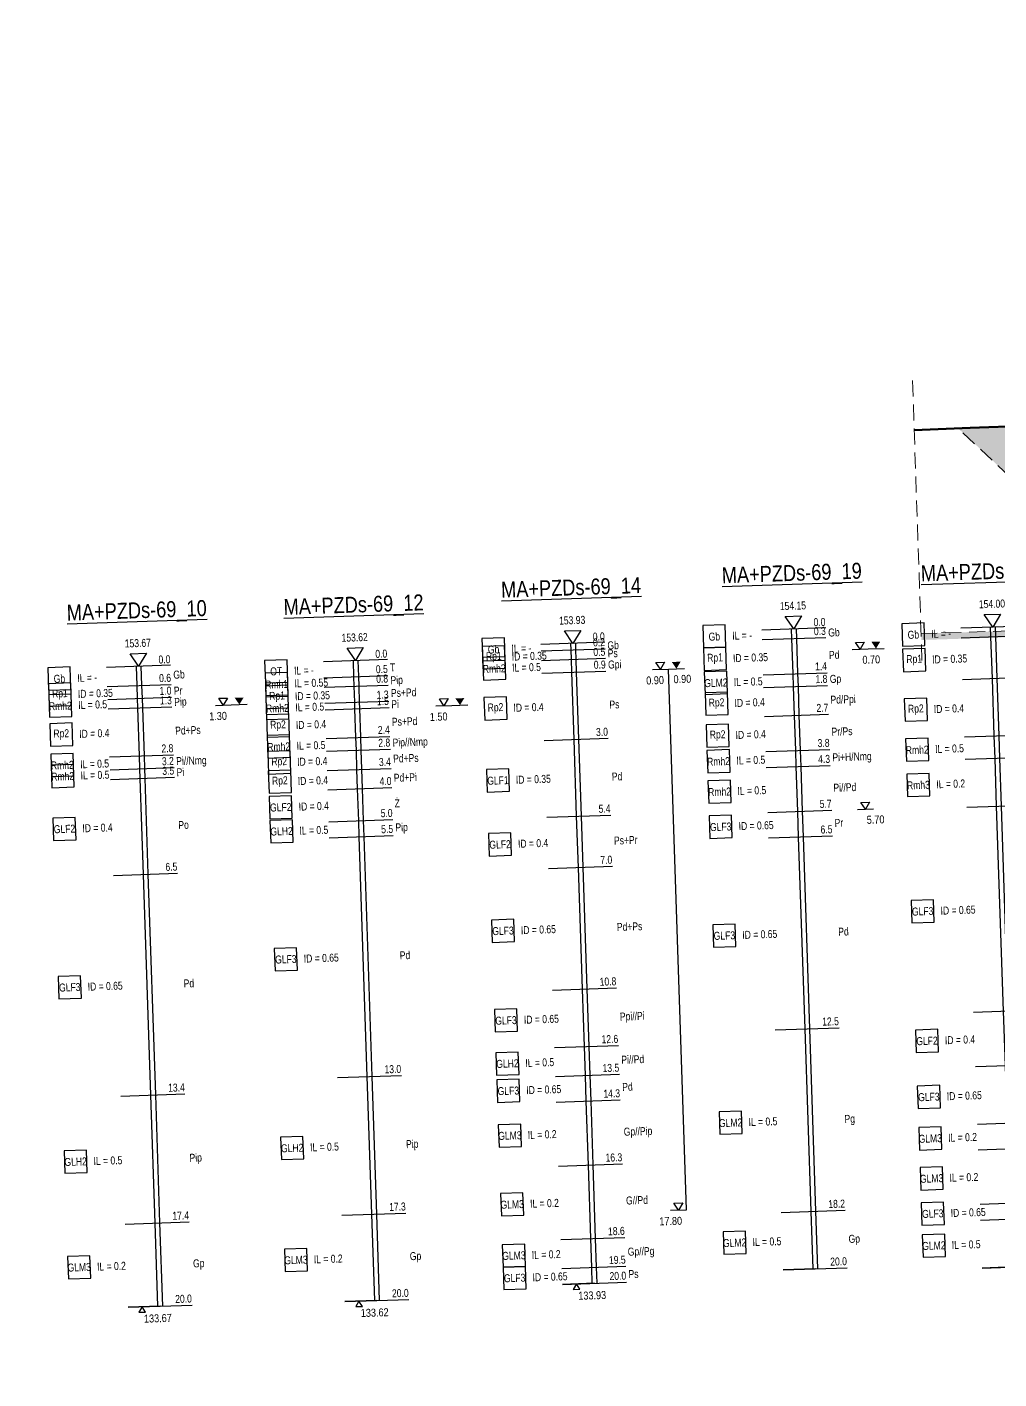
# Model space of a CAD drawing. Header units: metres. Extents: x 8395712 to 9795150, y 4166577 to 5794892.
# Drawn here: x 8418082.5 to 8418112.87, y 5772583.03 to 5772625.25 of the extents above; entities that cross this region are included whole.
import ezdxf
from ezdxf.enums import TextEntityAlignment as Align

# ---------------------------------------------------------------- set-up
doc = ezdxf.new("R2010")
doc.units = ezdxf.units.M
doc.linetypes.add('DASHED', pattern=[0.75, 0.5, -0.25])
for name, color, linetype in [('0-T', 7, 'Continuous'), ('00FunGeo-L', 7, 'Continuous'), ('00FunGeo-T', 7, 'Continuous')]:
    doc.layers.add(name, color=color, linetype=linetype)
for name, color, linetype, lineweight in [('AII_M_geologia', 1, 'Continuous', 25), ('AII_M_kreskowanie', 8, 'Continuous', 0), ('AII_M_odwodnienie', 8, 'Continuous', 9), ('AII_M_opisy wymiary', 1, 'Continuous', 25), ('AII_M_roboty ziemne wykopy', 9, 'DASHED', 18), ('AII_M_teren istniejacy', 94, 'DASHED', 18), ('G_ProfilPodluznyKrzywa', 1, 'Continuous', 50)]:
    doc.layers.add(name, color=color, linetype=linetype, lineweight=lineweight)
doc.styles.add('CDMSTYLE', font='CDMSIMPL.shx', dxfattribs={"width": 0.7, "bigfont": 'CDMBIGPL.shx'})

# ---------------------------------------------------------------- blocks, each defined once
blk = doc.blocks.new('POZ_ODW_G')
at = {"layer": '0-T', "color": 6, "linetype": 'Continuous', "lineweight": 25, "flags": 128}
blk.add_lwpolyline([(3.24, 4.99), (0, 0), (-3.11, 4.99)], close=True, dxfattribs=at)
blk = doc.blocks.new('00BstOdwiert')
at = {"color": 3, "linetype": 'Continuous', "lineweight": 25, "style": 'CDMSTYLE', "width": 0.85}
blk.add_attdef('NUMER', text='', height=5, dxfattribs=at).set_placement((0, 15), align=Align.CENTER)
at = {"color": 0, "linetype": 'Continuous', "lineweight": 25, "style": 'CDMSTYLE', "width": 0.85, "flags": 1}
for tag, p in [('IDODW', (0, 9.01)), ('JEDRYSODW', (0, 4.53))]:
    blk.add_attdef(tag, text='', height=2.5, dxfattribs=at).set_placement(p, align=Align.CENTER)
blk = doc.blocks.new('ODW_POZ_N')
at = {"layer": '0-T', "color": 0, "linetype": 'Continuous', "lineweight": 25}
blk.add_line((-5, 0), (0, 0), dxfattribs=at)
at = {"layer": '0-T', "color": 6, "linetype": 'Continuous', "lineweight": 25, "flags": 128}
blk.add_lwpolyline([(-3.85, 2.16), (-1.09, 2.16), (-2.5, 0)], close=True, dxfattribs=at)
at = {"layer": '0-T', "color": 0, "linetype": 'Continuous', "lineweight": 25, "style": 'CDMSTYLE', "width": 0.85}
blk.add_attdef('00.0', text='', height=2.5, dxfattribs=at).set_placement((-1.5, -4.62), align=Align.RIGHT)
blk = doc.blocks.new('ODW_POZ_U')
at = {"layer": '0-T', "linetype": 'Continuous'}
blk.add_hatch(color=9, dxfattribs=at).paths.add_polyline_path([(1.15, 2.16), (2.5, 0), (3.91, 2.16)])
at = {"layer": '0-T', "color": 0, "linetype": 'Continuous'}
blk.add_line((0, 0), (5, 0), dxfattribs=at)
at = {"layer": '0-T', "color": 0, "linetype": 'Continuous', "style": 'CDMSTYLE', "width": 0.85}
blk.add_attdef('00.0', (1.5, -4.5), '', height=2.5, dxfattribs=at)
blk = doc.blocks.new('odwiert_19')
at = {"layer": '00FunGeo-T', "color": 6, "linetype": 'Continuous', "lineweight": 25, "elevation": 0}
for points in [[(-2.835, -0.5), (-2.135, -0.5), (-2.135, 0.2), (-2.835, 0.2)], [(-2.835, -1.2), (-2.135, -1.2), (-2.135, -0.5), (-2.835, -0.5)], [(-2.835, -1.95), (-2.135, -1.95), (-2.135, -1.25), (-2.835, -1.25)], [(-2.835, -2.6), (-2.135, -2.6), (-2.135, -1.9), (-2.835, -1.9)], [(-2.835, -3.6), (-2.135, -3.6), (-2.135, -2.9), (-2.835, -2.9)], [(-2.835, -4.4), (-2.135, -4.4), (-2.135, -3.7), (-2.835, -3.7)], [(-2.835, -5.35), (-2.135, -5.35), (-2.135, -4.65), (-2.835, -4.65)], [(-2.835, -6.45), (-2.135, -6.45), (-2.135, -5.75), (-2.835, -5.75)], [(-2.835, -9.85), (-2.135, -9.85), (-2.135, -9.15), (-2.835, -9.15)], [(-2.835, -15.7), (-2.135, -15.7), (-2.135, -15), (-2.835, -15)], [(-2.835, -19.45), (-2.135, -19.45), (-2.135, -18.75), (-2.835, -18.75)]]:
    blk.add_lwpolyline(points, close=True, dxfattribs=at)
for points in [[(1, 0), (-1, 0)], [(-0.075, 0), (-0.075, -0.3)], [(0.075, 0), (0.075, -0.3)], [(-1, -0.3), (1, -0.3)], [(-0.075, -0.3), (-0.075, -1.4)], [(0.075, -0.3), (0.075, -1.4)], [(-1, -1.4), (1, -1.4)], [(-0.075, -1.4), (-0.075, -1.8)], [(0.075, -1.4), (0.075, -1.8)], [(-1, -1.8), (1, -1.8)], [(-0.075, -1.8), (-0.075, -2.7)], [(0.075, -1.8), (0.075, -2.7)], [(-1, -2.7), (1, -2.7)], [(-0.075, -2.7), (-0.075, -3.8)], [(0.075, -2.7), (0.075, -3.8)], [(-1, -3.8), (1, -3.8)], [(-0.075, -3.8), (-0.075, -4.3)], [(0.075, -3.8), (0.075, -4.3)], [(-1, -4.3), (1, -4.3)], [(-0.075, -4.3), (-0.075, -5.7)], [(0.075, -4.3), (0.075, -5.7)], [(-1, -5.7), (1, -5.7)], [(-0.075, -5.7), (-0.075, -6.5)], [(0.075, -5.7), (0.075, -6.5)], [(-1, -6.5), (1, -6.5)], [(-0.075, -6.5), (-0.075, -12.5)], [(0.075, -6.5), (0.075, -12.5)], [(-1, -12.5), (1, -12.5)], [(-0.075, -12.5), (-0.075, -18.2)], [(0.075, -12.5), (0.075, -18.2)], [(-1, -18.2), (1, -18.2)], [(-0.075, -18.2), (-0.075, -20)], [(0.075, -18.2), (0.075, -20)], [(-1, -20), (1, -20)], [(0, -20), (-1, -20)]]:
    blk.add_lwpolyline(points, dxfattribs=at)
at = {"layer": '00FunGeo-T', "color": 6, "linetype": 'ByBlock', "lineweight": 25}
ref = blk.add_blockref('00BstOdwiert', (0, 0), dxfattribs=dict(at, xscale=0.09999999999999999, yscale=0.09999999999999999, zscale=0.09999999999999999))
ref.add_attrib('NUMER', '%%uMA+PZDs-69_19', dxfattribs={"layer": '00FunGeo-L', "color": 6, "linetype": 'Continuous', "lineweight": 25, "height": 0.5, "style": 'CDMSTYLE', "width": 0.85}).set_placement((0, 1.5), align=Align.CENTER)
for name, p, xscale, yscale, zscale in [('POZ_ODW_G', (0, 0), 0.08000000000000002, 0.08000000000000002, 0.08000000000000002), ('ODW_POZ_U', (2.3, -0.7), 0.09999999999999999, 0.09999999999999999, 0.09999999999999999)]:
    blk.add_blockref(name, p, dxfattribs=dict(at, xscale=xscale, yscale=yscale, zscale=zscale))
ref = blk.add_blockref('ODW_POZ_N', (2.3, -0.7), dxfattribs=dict(at, xscale=0.09999999999999999, yscale=0.09999999999999999, zscale=0.09999999999999999))
ref.add_attrib('00.0', '0.70', dxfattribs={"layer": '0-T', "color": 0, "linetype": 'Continuous', "lineweight": 25, "height": 0.25, "style": 'CDMSTYLE', "width": 0.85}).set_placement((2.667, -1.162), align=Align.RIGHT)
ref = blk.add_blockref('ODW_POZ_N', (2.3, -5.7), dxfattribs=dict(at, xscale=0.09999999999999999, yscale=0.09999999999999999, zscale=0.09999999999999999))
ref.add_attrib('00.0', '5.70', dxfattribs={"layer": '0-T', "color": 0, "linetype": 'Continuous', "lineweight": 25, "height": 0.25, "style": 'CDMSTYLE', "width": 0.85}).set_placement((2.634, -6.162), align=Align.RIGHT)
at = {"layer": '00FunGeo-T', "color": 6, "linetype": 'Continuous', "lineweight": 25, "style": 'CDMSTYLE', "width": 0.8}
blk.add_text('154.15', height=0.25, dxfattribs=at).set_placement((0, 0.6), align=Align.CENTER)
for s, p in [('0.0', (1, 0.063)), ('0.3', (1, -0.217)), ('1.4', (1, -1.317)), ('1.8', (1, -1.717)), ('2.7', (1, -2.617)), ('3.8', (1, -3.717)), ('4.3', (1, -4.217)), ('5.7', (1, -5.617)), ('6.5', (1, -6.417)), ('12.5', (1, -12.417)), ('18.2', (1, -18.117)), ('20.0', (1, -19.917))]:
    blk.add_text(s, height=0.25, dxfattribs=at).set_placement(p, align=Align.RIGHT)
for s, p in [('Gb', (-2.485, -0.15)), ('Rp1', (-2.485, -0.85)), ('GLM2', (-2.485, -1.6)), ('Rp2', (-2.485, -2.25)), ('Rp2', (-2.485, -3.25)), ('Rmh2', (-2.485, -4.05)), ('Rmh2', (-2.485, -5)), ('GLF3', (-2.485, -6.1)), ('GLF3', (-2.485, -9.5)), ('GLM2', (-2.485, -15.35)), ('GLM2', (-2.485, -19.1))]:
    blk.add_text(s, height=0.25, dxfattribs=at).set_placement(p, align=Align.MIDDLE)
for s, p in [('IL = -', (-1.925, -0.15)), ('Gb', (1.075, -0.15)), ('ID = 0.35', (-1.925, -0.85)), ('Pd', (1.075, -0.85)), ('IL = 0.5', (-1.925, -1.6)), ('Gp', (1.075, -1.6)), ('ID = 0.4', (-1.925, -2.25)), ('Pd/Ppi', (1.075, -2.25)), ('ID = 0.4', (-1.925, -3.25)), ('Pr/Ps', (1.075, -3.25)), ('IL = 0.5', (-1.925, -4.05)), ('Pi+H/Nmg', (1.075, -4.05)), ('IL = 0.5', (-1.925, -5)), ('Pi//Pd', (1.075, -5)), ('ID = 0.65', (-1.925, -6.1)), ('Pr', (1.075, -6.1)), ('ID = 0.65', (-1.925, -9.5)), ('Pd', (1.075, -9.5)), ('IL = 0.5', (-1.925, -15.35)), ('Pg', (1.075, -15.35)), ('IL = 0.5', (-1.925, -19.1)), ('Gp', (1.075, -19.1))]:
    blk.add_text(s, height=0.25, dxfattribs=at).set_placement(p, align=Align.MIDDLE_LEFT)
blk = doc.blocks.new('odwiert_20')
at = {"layer": '00FunGeo-T', "color": 6, "lineweight": 25, "elevation": 0}
for points in [[(-2.835, -0.5), (-2.135, -0.5), (-2.135, 0.2), (-2.835, 0.2)], [(-2.835, -1.3), (-2.135, -1.3), (-2.135, -0.6), (-2.835, -0.6)], [(-2.835, -2.85), (-2.135, -2.85), (-2.135, -2.15), (-2.835, -2.15)], [(-2.835, -4.1), (-2.135, -4.1), (-2.135, -3.4), (-2.835, -3.4)], [(-2.835, -5.2), (-2.135, -5.2), (-2.135, -4.5), (-2.835, -4.5)], [(-2.835, -9.15), (-2.135, -9.15), (-2.135, -8.45), (-2.835, -8.45)], [(-2.835, -13.2), (-2.135, -13.2), (-2.135, -12.5), (-2.835, -12.5)], [(-2.835, -14.95), (-2.135, -14.95), (-2.135, -14.25), (-2.835, -14.25)], [(-2.835, -16.25), (-2.135, -16.25), (-2.135, -15.55), (-2.835, -15.55)], [(-2.835, -17.5), (-2.135, -17.5), (-2.135, -16.8), (-2.835, -16.8)], [(-2.835, -18.6), (-2.135, -18.6), (-2.135, -17.9), (-2.835, -17.9)], [(-2.835, -19.6), (-2.135, -19.6), (-2.135, -18.9), (-2.835, -18.9)]]:
    blk.add_lwpolyline(points, close=True, dxfattribs=at)
for points in [[(1, 0), (-1, 0)], [(-0.075, 0), (-0.075, -0.3)], [(0.075, 0), (0.075, -0.3)], [(-1, -0.3), (1, -0.3)], [(-0.075, -0.3), (-0.075, -1.6)], [(0.075, -0.3), (0.075, -1.6)], [(-1, -1.6), (1, -1.6)], [(-0.075, -1.6), (-0.075, -3.4)], [(0.075, -1.6), (0.075, -3.4)], [(-1, -3.4), (1, -3.4)], [(-0.075, -3.4), (-0.075, -4.1)], [(0.075, -3.4), (0.075, -4.1)], [(-1, -4.1), (1, -4.1)], [(-0.075, -4.1), (-0.075, -5.6)], [(0.075, -4.1), (0.075, -5.6)], [(-1, -5.6), (1, -5.6)], [(-0.075, -5.6), (-0.075, -12)], [(0.075, -5.6), (0.075, -12)], [(-1, -12), (1, -12)], [(-0.075, -12), (-0.075, -13.7)], [(0.075, -12), (0.075, -13.7)], [(-1, -13.7), (1, -13.7)], [(-0.075, -13.7), (-0.075, -15.5)], [(0.075, -13.7), (0.075, -15.5)], [(-1, -15.5), (1, -15.5)], [(-0.075, -15.5), (-0.075, -16.3)], [(0.075, -15.5), (0.075, -16.3)], [(-1, -16.3), (1, -16.3)], [(-0.075, -16.3), (-0.075, -18)], [(0.075, -16.3), (0.075, -18)], [(-1, -18), (1, -18)], [(-0.075, -18), (-0.075, -18.5)], [(0.075, -18), (0.075, -18.5)], [(-1, -18.5), (1, -18.5)], [(-0.075, -18.5), (-0.075, -20)], [(0.075, -18.5), (0.075, -20)], [(-1, -20), (1, -20)], [(0, -20), (-1, -20)]]:
    blk.add_lwpolyline(points, dxfattribs=at)
at = {"layer": '00FunGeo-T', "color": 6, "lineweight": 25}
ref = blk.add_blockref('00BstOdwiert', (0, 0), dxfattribs=dict(at, xscale=0.09999999999999999, yscale=0.09999999999999999, zscale=0.09999999999999999))
ref.add_attrib('NUMER', '%%uMA+PZDs-69_20', dxfattribs={"layer": '00FunGeo-L', "color": 6, "linetype": 'Continuous', "lineweight": 25, "height": 0.5, "style": 'CDMSTYLE', "width": 0.85}).set_placement((0, 1.5), align=Align.CENTER)
for name, p, xscale, yscale, zscale in [('POZ_ODW_G', (0, 0), 0.08000000000000002, 0.08000000000000002, 0.08000000000000002), ('ODW_POZ_U', (2.3, -0.5), 0.09999999999999999, 0.09999999999999999, 0.09999999999999999)]:
    blk.add_blockref(name, p, dxfattribs=dict(at, xscale=xscale, yscale=yscale, zscale=zscale))
ref = blk.add_blockref('ODW_POZ_N', (2.3, -0.5), dxfattribs=dict(at, xscale=0.09999999999999999, yscale=0.09999999999999999, zscale=0.09999999999999999))
ref.add_attrib('00.0', '0.50', dxfattribs={"layer": '0-T', "color": 0, "linetype": 'Continuous', "lineweight": 25, "height": 0.25, "style": 'CDMSTYLE', "width": 0.85}).set_placement((2.707, -0.962), align=Align.RIGHT)
at = {"layer": '00FunGeo-T', "color": 6, "lineweight": 25, "xscale": 0.09999999999999999, "yscale": 0.09999999999999999, "zscale": 0.09999999999999999}
blk.add_blockref('ODW_POZ_N', (2.3, -5.6), dxfattribs=at).add_auto_attribs({'00.0': '5.60'})
at = {"layer": '00FunGeo-T', "color": 6, "lineweight": 25}
ref = blk.add_blockref('ODW_POZ_N', (2.3, -18), dxfattribs=dict(at, xscale=0.09999999999999999, yscale=0.09999999999999999, zscale=0.09999999999999999))
ref.add_attrib('00.0', '18.00', dxfattribs={"layer": '0-T', "color": 0, "linetype": 'Continuous', "lineweight": 25, "height": 0.25, "style": 'CDMSTYLE', "width": 0.85}).set_placement((2.729, -18.462), align=Align.RIGHT)
at = {"layer": '00FunGeo-T', "color": 6, "lineweight": 25, "style": 'CDMSTYLE', "width": 0.8}
blk.add_text('154.00', height=0.25, dxfattribs=at).set_placement((0, 0.6), align=Align.CENTER)
for s, p in [('0.0', (1, 0.062)), ('0.3', (1, -0.217)), ('1.6', (1, -1.517)), ('3.4', (1, -3.317)), ('4.1', (1, -4.017)), ('5.6', (1, -5.517)), ('12.0', (1, -11.917)), ('13.7', (1, -13.617)), ('15.5', (1, -15.417)), ('16.3', (1, -16.217)), ('18.0', (1, -17.917)), ('18.5', (1, -18.417)), ('20.0', (1, -19.917))]:
    blk.add_text(s, height=0.25, dxfattribs=at).set_placement(p, align=Align.RIGHT)
for s, p in [('Gb', (-2.485, -0.15)), ('Rp1', (-2.485, -0.95)), ('Rp2', (-2.485, -2.5)), ('Rmh2', (-2.485, -3.75)), ('Rmh3', (-2.485, -4.85)), ('GLF3', (-2.485, -8.8)), ('GLF2', (-2.485, -12.85)), ('GLF3', (-2.485, -14.6)), ('GLM3', (-2.485, -15.9)), ('GLM3', (-2.485, -17.15)), ('GLF3', (-2.485, -18.25)), ('GLM2', (-2.485, -19.25))]:
    blk.add_text(s, height=0.25, dxfattribs=at).set_placement(p, align=Align.MIDDLE)
for s, p in [('IL = -', (-1.925, -0.15)), ('Gb', (1.075, -0.15)), ('ID = 0.35', (-1.925, -0.95)), ('Pd', (1.075, -0.95)), ('ID = 0.4', (-1.925, -2.5)), ('Pd', (1.075, -2.5)), ('IL = 0.5', (-1.925, -3.75)), ('Pip', (1.075, -3.75)), ('IL = 0.2', (-1.925, -4.85)), ('Pip//Pd', (1.075, -4.85)), ('ID = 0.65', (-1.925, -8.8)), ('Pd+/Pg', (1.075, -8.8)), ('ID = 0.4', (-1.925, -12.85)), ('Pd', (1.075, -12.85)), ('ID = 0.65', (-1.925, -14.6)), ('Pd', (1.075, -14.6)), ('IL = 0.2', (-1.925, -15.9)), ('Pg/Gp', (1.075, -15.9)), ('IL = 0.2', (-1.925, -17.15)), ('Gp+Ż', (1.075, -17.15)), ('ID = 0.65', (-1.925, -18.25)), ('Ps', (1.075, -18.25)), ('IL = 0.5', (-1.925, -19.25)), ('Gp/Pg', (1.075, -19.25))]:
    blk.add_text(s, height=0.25, dxfattribs=at).set_placement(p, align=Align.MIDDLE_LEFT)
blk = doc.blocks.new('ODW_POZ_B_D')
at = {"layer": '0-T', "color": 2, "linetype": 'Continuous', "flags": 128}
blk.add_lwpolyline([(-6.68, -1.66), (-4.56, -1.66), (-5.64, 0)], close=True, dxfattribs=at)
at = {"color": 0, "linetype": 'Continuous', "style": 'CDMSTYLE', "width": 0.85}
blk.add_attdef('000.0', (-5.15, -4.99), '', height=2.5, dxfattribs=at)
blk = doc.blocks.new('MA+PZDs-69_10')
at = {"layer": 'AII_M_geologia', "color": 6, "linetype": 'Continuous', "lineweight": 25, "elevation": 0}
for points in [[(-2.835, -0.65), (-2.135, -0.65), (-2.135, 0.05), (-2.835, 0.05)], [(-2.835, -1.15), (-2.135, -1.15), (-2.135, -0.45), (-2.835, -0.45)], [(-2.835, -1.5), (-2.135, -1.5), (-2.135, -0.8), (-2.835, -0.8)], [(-2.835, -2.4), (-2.135, -2.4), (-2.135, -1.7), (-2.835, -1.7)], [(-2.835, -3.35), (-2.135, -3.35), (-2.135, -2.65), (-2.835, -2.65)], [(-2.835, -3.7), (-2.135, -3.7), (-2.135, -3), (-2.835, -3)], [(-2.835, -5.35), (-2.135, -5.35), (-2.135, -4.65), (-2.835, -4.65)], [(-2.835, -10.3), (-2.135, -10.3), (-2.135, -9.6), (-2.835, -9.6)], [(-2.835, -15.75), (-2.135, -15.75), (-2.135, -15.05), (-2.835, -15.05)], [(-2.835, -19.05), (-2.135, -19.05), (-2.135, -18.35), (-2.835, -18.35)]]:
    blk.add_lwpolyline(points, close=True, dxfattribs=at)
for points in [[(1, 0), (-1, 0)], [(-0.075, 0), (-0.075, -0.6)], [(0.075, 0), (0.075, -0.6)], [(-1, -0.6), (1, -0.6)], [(-0.075, -0.6), (-0.075, -1)], [(0.075, -0.6), (0.075, -1)], [(-1, -1), (1, -1)], [(-0.075, -1), (-0.075, -1.3)], [(0.075, -1), (0.075, -1.3)], [(-1, -1.3), (1, -1.3)], [(-0.075, -1.3), (-0.075, -2.8)], [(0.075, -1.3), (0.075, -2.8)], [(-1, -2.8), (1, -2.8)], [(-0.075, -2.8), (-0.075, -3.2)], [(0.075, -2.8), (0.075, -3.2)], [(-1, -3.2), (1, -3.2)], [(-0.075, -3.2), (-0.075, -3.5)], [(0.075, -3.2), (0.075, -3.5)], [(-1, -3.5), (1, -3.5)], [(-0.075, -3.5), (-0.075, -6.5)], [(0.075, -3.5), (0.075, -6.5)], [(-1, -6.5), (1, -6.5)], [(-0.075, -6.5), (-0.075, -13.4)], [(0.075, -6.5), (0.075, -13.4)], [(-1, -13.4), (1, -13.4)], [(-0.075, -13.4), (-0.075, -17.4)], [(0.075, -13.4), (0.075, -17.4)], [(-1, -17.4), (1, -17.4)], [(-0.075, -17.4), (-0.075, -20)], [(0.075, -17.4), (0.075, -20)], [(-1, -20), (1, -20)], [(0, -20), (-1, -20)]]:
    blk.add_lwpolyline(points, dxfattribs=at)
at = {"layer": 'AII_M_geologia', "color": 6, "linetype": 'ByBlock', "lineweight": 25}
ref = blk.add_blockref('00BstOdwiert', (0, 0), dxfattribs=dict(at, xscale=0.09999999999999999, yscale=0.09999999999999999, zscale=0.09999999999999999))
ref.add_attrib('NUMER', '%%uMA+PZDs-69_10', dxfattribs={"layer": '00FunGeo-L', "color": 6, "linetype": 'Continuous', "lineweight": 25, "height": 0.5, "style": 'CDMSTYLE', "width": 0.85}).set_placement((0, 1.5), align=Align.CENTER)
for name, p, xscale, yscale, zscale in [('POZ_ODW_G', (0, 0), 0.08000000000000002, 0.08000000000000002, 0.08000000000000002), ('ODW_POZ_U', (2.855, -1.3), 0.09999999999999999, 0.09999999999999999, 0.09999999999999999)]:
    blk.add_blockref(name, p, dxfattribs=dict(at, xscale=xscale, yscale=yscale, zscale=zscale))
at = {"layer": 'AII_M_geologia', "color": 6, "linetype": 'ByBlock', "lineweight": 25, "xscale": 0.09999999999999999, "yscale": 0.09999999999999999, "zscale": 0.09999999999999999}
for name, p, values in [('ODW_POZ_N', (2.855, -1.3), {'00.0': '1.30'}), ('ODW_POZ_B_D', (0, -20), {'000.0': '133.67'})]:
    blk.add_blockref(name, p, dxfattribs=at).add_auto_attribs(values)
at = {"layer": 'AII_M_geologia', "color": 6, "linetype": 'Continuous', "lineweight": 25, "style": 'CDMSTYLE', "width": 0.8}
blk.add_text('153.67', height=0.25, dxfattribs=at).set_placement((0, 0.6), align=Align.CENTER)
for s, p in [('0.0', (1, 0.063)), ('0.6', (1, -0.517)), ('1.0', (1, -0.917)), ('1.3', (1, -1.217)), ('2.8', (1, -2.717)), ('3.2', (1, -3.117)), ('3.5', (1, -3.417)), ('6.5', (1, -6.417)), ('13.4', (1, -13.317)), ('17.4', (1, -17.317)), ('20.0', (1, -19.917))]:
    blk.add_text(s, height=0.25, dxfattribs=at).set_placement(p, align=Align.RIGHT)
for s, p in [('Gb', (-2.485, -0.3)), ('Rp1', (-2.485, -0.8)), ('Rmh2', (-2.485, -1.15)), ('Rp2', (-2.485, -2.05)), ('Rmh2', (-2.485, -3)), ('Rmh2', (-2.485, -3.35)), ('GLF2', (-2.485, -5)), ('GLF3', (-2.485, -9.95)), ('GLH2', (-2.485, -15.4)), ('GLM3', (-2.485, -18.7))]:
    blk.add_text(s, height=0.25, dxfattribs=at).set_placement(p, align=Align.MIDDLE)
for s, p in [('IL = -', (-1.925, -0.3)), ('Gb', (1.075, -0.3)), ('ID = 0.35', (-1.925, -0.8)), ('Pr', (1.075, -0.8)), ('IL = 0.5', (-1.925, -1.15)), ('Pip', (1.075, -1.15)), ('ID = 0.4', (-1.925, -2.05)), ('Pd+Ps', (1.075, -2.05)), ('IL = 0.5', (-1.925, -3)), ('Pi//Nmg', (1.075, -3)), ('IL = 0.5', (-1.925, -3.35)), ('Pi', (1.075, -3.35)), ('ID = 0.4', (-1.925, -5)), ('Po', (1.075, -5)), ('ID = 0.65', (-1.925, -9.95)), ('Pd', (1.075, -9.95)), ('IL = 0.5', (-1.925, -15.4)), ('Pip', (1.075, -15.4)), ('IL = 0.2', (-1.925, -18.7)), ('Gp', (1.075, -18.7))]:
    blk.add_text(s, height=0.25, dxfattribs=at).set_placement(p, align=Align.MIDDLE_LEFT)
blk = doc.blocks.new('MA+PZDs-69_12')
at = {"layer": 'AII_M_geologia', "color": 6, "linetype": 'Continuous', "lineweight": 25, "elevation": 0}
for points in [[(-2.835, -0.6), (-2.135, -0.6), (-2.135, 0.1), (-2.835, 0.1)], [(-2.835, -1), (-2.135, -1), (-2.135, -0.3), (-2.835, -0.3)], [(-2.835, -1.4), (-2.135, -1.4), (-2.135, -0.7), (-2.835, -0.7)], [(-2.835, -1.75), (-2.135, -1.75), (-2.135, -1.05), (-2.835, -1.05)], [(-2.835, -2.3), (-2.135, -2.3), (-2.135, -1.6), (-2.835, -1.6)], [(-2.835, -2.95), (-2.135, -2.95), (-2.135, -2.25), (-2.835, -2.25)], [(-2.835, -3.45), (-2.135, -3.45), (-2.135, -2.75), (-2.835, -2.75)], [(-2.835, -4.05), (-2.135, -4.05), (-2.135, -3.35), (-2.835, -3.35)], [(-2.835, -4.85), (-2.135, -4.85), (-2.135, -4.15), (-2.835, -4.15)], [(-2.835, -5.6), (-2.135, -5.6), (-2.135, -4.9), (-2.835, -4.9)], [(-2.835, -9.6), (-2.135, -9.6), (-2.135, -8.9), (-2.835, -8.9)], [(-2.835, -15.5), (-2.135, -15.5), (-2.135, -14.8), (-2.835, -14.8)], [(-2.835, -19), (-2.135, -19), (-2.135, -18.3), (-2.835, -18.3)]]:
    blk.add_lwpolyline(points, close=True, dxfattribs=at)
for points in [[(1, 0), (-1, 0)], [(-0.075, 0), (-0.075, -0.5)], [(0.075, 0), (0.075, -0.5)], [(-1, -0.5), (1, -0.5)], [(-1, -0.8), (1, -0.8)], [(-0.075, -0.5), (-0.075, -0.8)], [(-0.075, -0.8), (-0.075, -1.3)], [(0.075, -0.5), (0.075, -0.8)], [(0.075, -0.8), (0.075, -1.3)], [(-1, -1.3), (1, -1.3)], [(-1, -1.5), (1, -1.5)], [(-0.075, -1.3), (-0.075, -1.5)], [(-0.075, -1.5), (-0.075, -2.4)], [(0.075, -1.3), (0.075, -1.5)], [(0.075, -1.5), (0.075, -2.4)], [(-1, -2.4), (1, -2.4)], [(-0.075, -2.4), (-0.075, -2.8)], [(0.075, -2.4), (0.075, -2.8)], [(-1, -2.8), (1, -2.8)], [(-0.075, -2.8), (-0.075, -3.4)], [(0.075, -2.8), (0.075, -3.4)], [(-1, -3.4), (1, -3.4)], [(-0.075, -3.4), (-0.075, -4)], [(0.075, -3.4), (0.075, -4)], [(-1, -4), (1, -4)], [(-0.075, -4), (-0.075, -5)], [(0.075, -4), (0.075, -5)], [(-1, -5), (1, -5)], [(-0.075, -5), (-0.075, -5.5)], [(0.075, -5), (0.075, -5.5)], [(-1, -5.5), (1, -5.5)], [(-0.075, -5.5), (-0.075, -13)], [(0.075, -5.5), (0.075, -13)], [(-1, -13), (1, -13)], [(-0.075, -13), (-0.075, -17.3)], [(0.075, -13), (0.075, -17.3)], [(-1, -17.3), (1, -17.3)], [(-0.075, -17.3), (-0.075, -20)], [(0.075, -17.3), (0.075, -20)], [(-1, -20), (1, -20)], [(0, -20), (-1, -20)]]:
    blk.add_lwpolyline(points, dxfattribs=at)
at = {"layer": 'AII_M_geologia', "color": 6, "linetype": 'ByBlock', "lineweight": 25}
ref = blk.add_blockref('00BstOdwiert', (0, 0), dxfattribs=dict(at, xscale=0.09999999999999999, yscale=0.09999999999999999, zscale=0.09999999999999999))
ref.add_attrib('NUMER', '%%uMA+PZDs-69_12', dxfattribs={"layer": '00FunGeo-L', "color": 6, "linetype": 'Continuous', "lineweight": 25, "height": 0.5, "style": 'CDMSTYLE', "width": 0.85}).set_placement((0, 1.5), align=Align.CENTER)
for name, p, xscale, yscale, zscale in [('POZ_ODW_G', (0, 0), 0.08000000000000002, 0.08000000000000002, 0.08000000000000002), ('ODW_POZ_U', (2.968, -1.5), 0.09999999999999999, 0.09999999999999999, 0.09999999999999999)]:
    blk.add_blockref(name, p, dxfattribs=dict(at, xscale=xscale, yscale=yscale, zscale=zscale))
at = {"layer": 'AII_M_geologia', "color": 6, "linetype": 'ByBlock', "lineweight": 25, "xscale": 0.09999999999999999, "yscale": 0.09999999999999999, "zscale": 0.09999999999999999}
for name, p, values in [('ODW_POZ_N', (2.968, -1.5), {'00.0': '1.50'}), ('ODW_POZ_B_D', (0, -20), {'000.0': '133.62'})]:
    blk.add_blockref(name, p, dxfattribs=at).add_auto_attribs(values)
at = {"layer": 'AII_M_geologia', "color": 6, "linetype": 'Continuous', "lineweight": 25, "style": 'CDMSTYLE', "width": 0.8}
blk.add_text('153.62', height=0.25, dxfattribs=at).set_placement((0, 0.6), align=Align.CENTER)
for s, p in [('0.0', (1, 0.063)), ('0.5', (1, -0.417)), ('0.8', (1, -0.717)), ('1.3', (1, -1.217)), ('1.5', (1, -1.417)), ('2.4', (1, -2.317)), ('2.8', (1, -2.717)), ('3.4', (1, -3.317)), ('4.0', (1, -3.917)), ('5.0', (1, -4.917)), ('5.5', (1, -5.417)), ('13.0', (1, -12.917)), ('17.3', (1, -17.217)), ('20.0', (1, -19.917))]:
    blk.add_text(s, height=0.25, dxfattribs=at).set_placement(p, align=Align.RIGHT)
for s, p in [('OT', (-2.485, -0.25)), ('Rmh1', (-2.485, -0.65)), ('Rp1', (-2.485, -1.05)), ('Rmh2', (-2.485, -1.4)), ('Rp2', (-2.485, -1.95)), ('Rmh2', (-2.485, -2.6)), ('Rp2', (-2.485, -3.1)), ('Rp2', (-2.485, -3.7)), ('GLF2', (-2.485, -4.5)), ('GLH2', (-2.485, -5.25)), ('GLF3', (-2.485, -9.25)), ('GLH2', (-2.485, -15.15)), ('GLM3', (-2.485, -18.65))]:
    blk.add_text(s, height=0.25, dxfattribs=at).set_placement(p, align=Align.MIDDLE)
for s, p in [('IL = -', (-1.925, -0.25)), ('T', (1.075, -0.25)), ('IL = 0.55', (-1.925, -0.65)), ('Pip', (1.075, -0.65)), ('ID = 0.35', (-1.925, -1.05)), ('Ps+Pd', (1.075, -1.05)), ('Pi', (1.075, -1.4)), ('IL = 0.5', (-1.925, -1.4)), ('ID = 0.4', (-1.925, -1.95)), ('Ps+Pd', (1.075, -1.95)), ('IL = 0.5', (-1.925, -2.6)), ('Pip//Nmp', (1.075, -2.6)), ('ID = 0.4', (-1.925, -3.1)), ('Pd+Ps', (1.075, -3.1)), ('ID = 0.4', (-1.925, -3.7)), ('Pd+Pi', (1.075, -3.7)), ('ID = 0.4', (-1.925, -4.5)), ('Ż', (1.075, -4.5)), ('IL = 0.5', (-1.925, -5.25)), ('Pip', (1.075, -5.25)), ('ID = 0.65', (-1.925, -9.25)), ('Pd', (1.075, -9.25)), ('IL = 0.5', (-1.925, -15.15)), ('Pip', (1.075, -15.15)), ('IL = 0.2', (-1.925, -18.65)), ('Gp', (1.075, -18.65))]:
    blk.add_text(s, height=0.25, dxfattribs=at).set_placement(p, align=Align.MIDDLE_LEFT)
blk = doc.blocks.new('MA+PZDs-69_14')
at = {"layer": 'AII_M_geologia', "color": 6, "linetype": 'Continuous', "lineweight": 25, "elevation": 0}
for points in [[(-2.835, -0.45), (-2.135, -0.45), (-2.135, 0.25), (-2.835, 0.25)], [(-2.835, -0.7), (-2.135, -0.7), (-2.135, 0), (-2.835, 0)], [(-2.835, -1.05), (-2.135, -1.05), (-2.135, -0.35), (-2.835, -0.35)], [(-2.835, -2.3), (-2.135, -2.3), (-2.135, -1.6), (-2.835, -1.6)], [(-2.835, -4.55), (-2.135, -4.55), (-2.135, -3.85), (-2.835, -3.85)], [(-2.835, -6.55), (-2.135, -6.55), (-2.135, -5.85), (-2.835, -5.85)], [(-2.835, -9.25), (-2.135, -9.25), (-2.135, -8.55), (-2.835, -8.55)], [(-2.835, -12.05), (-2.135, -12.05), (-2.135, -11.35), (-2.835, -11.35)], [(-2.835, -13.4), (-2.135, -13.4), (-2.135, -12.7), (-2.835, -12.7)], [(-2.835, -14.25), (-2.135, -14.25), (-2.135, -13.55), (-2.835, -13.55)], [(-2.835, -15.65), (-2.135, -15.65), (-2.135, -14.95), (-2.835, -14.95)], [(-2.835, -17.8), (-2.135, -17.8), (-2.135, -17.1), (-2.835, -17.1)], [(-2.835, -19.4), (-2.135, -19.4), (-2.135, -18.7), (-2.835, -18.7)], [(-2.835, -20.1), (-2.135, -20.1), (-2.135, -19.4), (-2.835, -19.4)]]:
    blk.add_lwpolyline(points, close=True, dxfattribs=at)
for points in [[(1, 0), (-1, 0)], [(-0.075, 0), (-0.075, -0.2)], [(0.075, 0), (0.075, -0.2)], [(-1, -0.2), (1, -0.2)], [(-0.075, -0.2), (-0.075, -0.5)], [(0.075, -0.2), (0.075, -0.5)], [(-1, -0.5), (1, -0.5)], [(-0.075, -0.5), (-0.075, -0.9)], [(0.075, -0.5), (0.075, -0.9)], [(-1, -0.9), (1, -0.9)], [(-0.075, -0.9), (-0.075, -3)], [(0.075, -0.9), (0.075, -3)], [(2.953, -17.8), (2.953, -0.9)], [(-1, -3), (1, -3)], [(-0.075, -3), (-0.075, -5.4)], [(0.075, -3), (0.075, -5.4)], [(-1, -5.4), (1, -5.4)], [(-0.075, -5.4), (-0.075, -7)], [(0.075, -5.4), (0.075, -7)], [(-1, -7), (1, -7)], [(-0.075, -7), (-0.075, -10.8)], [(0.075, -7), (0.075, -10.8)], [(-1, -10.8), (1, -10.8)], [(-0.075, -10.8), (-0.075, -12.6)], [(0.075, -10.8), (0.075, -12.6)], [(-1, -12.6), (1, -12.6)], [(-0.075, -12.6), (-0.075, -13.5)], [(0.075, -12.6), (0.075, -13.5)], [(-1, -13.5), (1, -13.5)], [(-0.075, -13.5), (-0.075, -14.3)], [(0.075, -13.5), (0.075, -14.3)], [(-1, -14.3), (1, -14.3)], [(-0.075, -14.3), (-0.075, -16.3)], [(0.075, -14.3), (0.075, -16.3)], [(-1, -16.3), (1, -16.3)], [(-0.075, -16.3), (-0.075, -18.6)], [(0.075, -16.3), (0.075, -18.6)], [(-1, -18.6), (1, -18.6)], [(-0.075, -18.6), (-0.075, -19.5)], [(0.075, -18.6), (0.075, -19.5)], [(-1, -19.5), (1, -19.5)], [(-0.075, -19.5), (-0.075, -20)], [(0.075, -19.5), (0.075, -20)], [(-1, -20), (1, -20)], [(0, -20), (-1, -20)]]:
    blk.add_lwpolyline(points, dxfattribs=at)
at = {"layer": 'AII_M_geologia', "color": 6, "linetype": 'ByBlock', "lineweight": 25}
ref = blk.add_blockref('00BstOdwiert', (0, 0), dxfattribs=dict(at, xscale=0.09999999999999999, yscale=0.09999999999999999, zscale=0.09999999999999999))
ref.add_attrib('NUMER', '%%uMA+PZDs-69_14', dxfattribs={"layer": '00FunGeo-L', "color": 6, "linetype": 'Continuous', "lineweight": 25, "height": 0.5, "style": 'CDMSTYLE', "width": 0.85}).set_placement((0, 1.5), align=Align.CENTER)
for name, p, xscale, yscale, zscale in [('POZ_ODW_G', (0, 0), 0.08000000000000002, 0.08000000000000002, 0.08000000000000002), ('ODW_POZ_U', (2.953, -0.9), 0.09999999999999999, 0.09999999999999999, 0.09999999999999999)]:
    blk.add_blockref(name, p, dxfattribs=dict(at, xscale=xscale, yscale=yscale, zscale=zscale))
at = {"layer": 'AII_M_geologia', "color": 6, "linetype": 'ByBlock', "lineweight": 25, "xscale": 0.09999999999999999, "yscale": 0.09999999999999999, "zscale": 0.09999999999999999}
for name, p, values in [('ODW_POZ_N', (2.953, -0.9), {'00.0': '0.90'}), ('ODW_POZ_U', (2.953, -0.9), {'00.0': '0.90'}), ('ODW_POZ_N', (2.953, -17.8), {'00.0': '17.80'}), ('ODW_POZ_B_D', (0, -20), {'000.0': '133.93'})]:
    blk.add_blockref(name, p, dxfattribs=at).add_auto_attribs(values)
at = {"layer": 'AII_M_geologia', "color": 6, "linetype": 'Continuous', "lineweight": 25, "style": 'CDMSTYLE', "width": 0.8}
blk.add_text('153.93', height=0.25, dxfattribs=at).set_placement((0, 0.6), align=Align.CENTER)
for s, p in [('Gb', (-2.485, -0.1)), ('Rp1', (-2.485, -0.35)), ('Rmh2', (-2.485, -0.7)), ('Rp2', (-2.485, -1.95)), ('GLF1', (-2.485, -4.2)), ('GLF2', (-2.485, -6.2)), ('GLF3', (-2.485, -8.9)), ('GLF3', (-2.485, -11.7)), ('GLH2', (-2.485, -13.05)), ('GLF3', (-2.485, -13.9)), ('GLM3', (-2.485, -15.3)), ('GLM3', (-2.485, -17.45)), ('GLM3', (-2.485, -19.05)), ('GLF3', (-2.485, -19.75))]:
    blk.add_text(s, height=0.25, dxfattribs=at).set_placement(p, align=Align.MIDDLE)
for s, p in [('IL = -', (-1.925, -0.1)), ('Gb', (1.075, -0.1)), ('ID = 0.35', (-1.925, -0.35)), ('Ps', (1.075, -0.35)), ('IL = 0.5', (-1.925, -0.7)), ('Gpi', (1.075, -0.7)), ('ID = 0.4', (-1.925, -1.95)), ('Ps', (1.075, -1.95)), ('ID = 0.35', (-1.925, -4.2)), ('Pd', (1.075, -4.2)), ('ID = 0.4', (-1.925, -6.2)), ('Ps+Pr', (1.075, -6.2)), ('ID = 0.65', (-1.925, -8.9)), ('Pd+Ps', (1.075, -8.9)), ('ID = 0.65', (-1.925, -11.7)), ('Ppi//Pi', (1.075, -11.7)), ('IL = 0.5', (-1.925, -13.05)), ('Pi//Pd', (1.075, -13.05)), ('ID = 0.65', (-1.925, -13.9)), ('Pd', (1.075, -13.9)), ('IL = 0.2', (-1.925, -15.3)), ('Gp//Pip', (1.075, -15.3)), ('G//Pd', (1.075, -17.45)), ('IL = 0.2', (-1.925, -17.45)), ('IL = 0.2', (-1.925, -19.05)), ('Gp//Pg', (1.075, -19.05)), ('ID = 0.65', (-1.925, -19.75)), ('Ps', (1.075, -19.75))]:
    blk.add_text(s, height=0.25, dxfattribs=at).set_placement(p, align=Align.MIDDLE_LEFT)
for s, p in [('0.0', (1, 0.063)), ('0.2', (1, -0.117)), ('0.5', (1, -0.417)), ('0.9', (1, -0.817)), ('3.0', (1, -2.917)), ('5.4', (1, -5.317)), ('7.0', (1, -6.917)), ('10.8', (1, -10.717)), ('12.6', (1, -12.517)), ('13.5', (1, -13.417)), ('14.3', (1, -14.217)), ('16.3', (1, -16.217)), ('18.6', (1, -18.517)), ('19.5', (1, -19.417)), ('20.0', (1, -19.917))]:
    blk.add_text(s, height=0.25, dxfattribs=at).set_placement(p, align=Align.RIGHT)

msp = doc.modelspace()

# ---------------------------------------------------------------- hatches: boundary and pattern name
at = {"layer": 'AII_M_kreskowanie', "linetype": 'Continuous', "lineweight": 0}
h = msp.add_hatch(dxfattribs=at)
h.set_pattern_fill('AR-CONC', color=256, scale=0.1, angle=1.92062)
h.set_pattern_definition([(51.9206, (8418131.01807, 5772503.0665), (0.7189604, -0.038678), [0.075, -0.825]), (356.9206, (8418131.0181, 5772503.0665), (-0.163883, 0.7471193), [0.06, -0.66]), (102.3721, (8418131.078, 5772503.0633), (0.5550773, 0.7084413), [0.06374, -0.701142]), (48.1048, (8418131.0114, 5772503.2664), (1.072189, -0.129658), [0.1125, -1.2375]), (98.5563, (8418131.1007, 5772503.2556), (0.901489, 1.004896), [0.09561, -1.051714]), (353.1048, (8418131.0114, 5772503.2664), (0.901489, 1.004896), [0.09, -0.99]), (22.9206, (8418131.113, 5772503.2198), (0.6100655, -0.3823874), [0.075, -0.825]), (327.9206, (8418131.113, 5772503.2198), (0.2188753, 0.7328974), [0.06, -0.66]), (73.3721, (8418131.1638, 5772503.1879), (0.8289408, 0.35051), [0.06374, -0.701142]), (39.42062, (8418131.01807, 5772503.06652), (0.0009961, 0.3331144), [0, -0.652, 0, -0.67, 0, -0.6625]), (9.42062, (8418131.01807, 5772503.06652), (0.2497031, 0.4030069), [0, -0.382, 0, -0.637, 0, -0.2525]), (329.42062, (8418130.7952, 5772503.05905), (0.5342785, -0.0046512), [0, -0.25, 0, -0.78, 0, -1.035]), (319.4206, (8418130.69525, 5772503.0557), (0.5795035, 0.1195942), [0, -0.325, 0, -0.518, 0, -0.735])])
h.paths.add_polyline_path([(8418117.2396, 5772607.4372), (8418128.2246, 5772607.2566), (8418128.1587, 5772609.2217), (8418126.454, 5772610.8158), (8418126.4119, 5772612.0795), (8418121.7938, 5772611.4607), (8418121.7782, 5772611.5595), (8418121.976, 5772611.586), (8418121.9295, 5772611.9329), (8418126.7107, 5772612.5735), (8418126.7572, 5772612.2266), (8418126.7207, 5772613.316), (8418126.4843, 5772613.3067), (8418126.2479, 5772613.2974), (8418126.0116, 5772613.2882), (8418125.7752, 5772613.2789), (8418125.5389, 5772613.2696), (8418125.3025, 5772613.2603), (8418125.0661, 5772613.251), (8418124.8298, 5772613.2417), (8418124.5934, 5772613.2324), (8418124.3571, 5772613.2231), (8418124.1207, 5772613.2138), (8418123.8843, 5772613.2045), (8418123.648, 5772613.1952), (8418123.4116, 5772613.1859), (8418123.1753, 5772613.1766), (8418122.9389, 5772613.1673), (8418122.7025, 5772613.1579), (8418122.4662, 5772613.1486), (8418122.2298, 5772613.1393), (8418121.9935, 5772613.13), (8418121.7571, 5772613.1206), (8418121.5208, 5772613.1113), (8418121.2844, 5772613.102), (8418121.048, 5772613.0926), (8418120.8117, 5772613.0833), (8418120.5753, 5772613.0739), (8418120.339, 5772613.0646), (8418120.1026, 5772613.0552), (8418119.8663, 5772613.0459), (8418119.6299, 5772613.0365), (8418119.3935, 5772613.0272), (8418119.1572, 5772613.0178), (8418118.9208, 5772613.0084), (8418118.6845, 5772612.9991), (8418118.4481, 5772612.9897), (8418118.2118, 5772612.9803), (8418117.9754, 5772612.971), (8418117.739, 5772612.9616), (8418117.5027, 5772612.9522), (8418117.2663, 5772612.9428), (8418117.03, 5772612.9334), (8418116.7936, 5772612.924), (8418116.5573, 5772612.9146), (8418116.3209, 5772612.9053), (8418116.0846, 5772612.8959), (8418115.8482, 5772612.8865), (8418115.6118, 5772612.8771), (8418115.3755, 5772612.8676), (8418115.1391, 5772612.8582), (8418114.9028, 5772612.8488), (8418114.6664, 5772612.8394), (8418114.4301, 5772612.83), (8418114.1937, 5772612.8206), (8418113.9574, 5772612.8111), (8418113.721, 5772612.8017), (8418113.4847, 5772612.7923), (8418113.2483, 5772612.7829), (8418113.0119, 5772612.7734), (8418112.7756, 5772612.764), (8418112.5392, 5772612.7546), (8418112.3029, 5772612.7451), (8418112.0665, 5772612.7357), (8418111.8302, 5772612.7262), (8418111.5938, 5772612.7168)])
h = msp.add_hatch(dxfattribs=at)
h.set_pattern_fill('AR-HBONE', color=256, scale=0.03, angle=1.92062)
h.set_pattern_definition([(46.9206225, (8419753.57767, 5772481.41602), (-0.0056876685, 0.16961029), [0.36, -0.12]), (136.9206225, (8419753.65963, 5772481.50366), (-0.0056876685, 0.16961029), [0.36, -0.12])])
h.paths.add_polyline_path([(8418132.697, 5772606.3588), (8418133.8708, 5772605.6319), (8418134.3916, 5772605.6494), (8418134.9878, 5772606.0764), (8418143.9808, 5772606.5582), (8418143.1865, 5772607.05), (8418147.8786, 5772607.1497), (8418149.4051, 5772605.7222), (8418149.9477, 5772605.7404), (8418149.941, 5772605.9403), (8418149.4811, 5772605.9249), (8418147.9558, 5772607.3513), (8418142.5069, 5772607.2356), (8418143.3335, 5772606.7238), (8418134.9188, 5772606.273), (8418134.3244, 5772605.8472), (8418133.9246, 5772605.8338), (8418132.6629, 5772606.6152), (8418131.5865, 5772605.4641), (8418128.8881, 5772605.3737), (8418119.7732, 5772605.068), (8418118.1899, 5772606.5485), (8418110.4319, 5772606.3084), (8418110.4386, 5772606.1085), (8418118.1136, 5772606.3461), (8418119.6971, 5772604.8653), (8418128.8948, 5772605.1738), (8418131.676, 5772605.267)])

# ---------------------------------------------------------------- linework, layer by layer
at = {"layer": 'AII_M_opisy wymiary', "color": 1, "linetype": 'ByBlock', "lineweight": 40}
msp.add_circle((8418171.8303, 5772432.124), 22459.4841, dxfattribs=at)
at = {"layer": 'AII_M_roboty ziemne wykopy'}
msp.add_line((8418110.1669, 5772614.2119), (8418110.4605, 5772605.4554), dxfattribs=at)
at = {"layer": 'AII_M_roboty ziemne wykopy', "elevation": 0}
msp.add_lwpolyline([(8418133.03, 5772607.0078), (8418131.5865, 5772605.4641), (8418128.8881, 5772605.3737), (8418119.7732, 5772605.068), (8418111.5938, 5772612.7168)], dxfattribs=at)
at = {"layer": 'AII_M_teren istniejacy', "elevation": 0}
msp.add_lwpolyline([(8418110.4319, 5772606.3084), (8418129.2375, 5772606.8905)], dxfattribs=at)
at = {"layer": 'G_ProfilPodluznyKrzywa', "extrusion": (0, 0, -1)}
msp.add_ellipse((8418910.812, 5752628.6919), major_axis=(19988.7644, 670.2982), ratio=1, start_param=4.7058698, end_param=4.7114814, dxfattribs=at)

# ---------------------------------------------------------------- block references
at = {"layer": 'AII_M_odwodnienie', "color": 1, "linetype": 'ByBlock', "lineweight": 25, "rotation": 1.920622450795584}
for name, p in [('odwiert_19', (8418106.4527, 5772606.453)), ('odwiert_20', (8418112.6705, 5772606.5115)), ('MA+PZDs-69_14', (8418099.5566, 5772606.0017)), ('MA+PZDs-69_10', (8418085.9875, 5772605.2865)), ('MA+PZDs-69_12', (8418092.7611, 5772605.4636))]:
    msp.add_blockref(name, p, dxfattribs=at)

doc.saveas('drawing.dxf')
